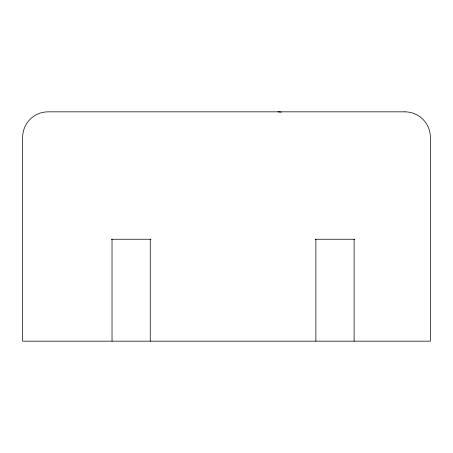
<?xml version="1.0" encoding="UTF-8"?>
<svg xmlns="http://www.w3.org/2000/svg" width="453" height="453" viewBox="0 0 453 453"><rect width="100%" height="100%" fill="white"/><g stroke="black" fill="none" stroke-linecap="round" stroke-linejoin="round"><path stroke-width="0.68" d="M111.325 239.241L150.962 239.241M315.175 239.241L354.812 239.241M278.017 111.834L281.262 112.14M354.104 239.241L354.104 341.166M315.883 239.241L315.883 341.166M150.254 239.241L150.254 341.166M112.033 239.241L112.033 341.166M404.869 111.834L48.131 111.834A25.481 25.481 0 0 0 22.65 137.316L22.65 341.166L430.35 341.166L430.35 137.316A25.481 25.481 0 0 0 404.869 111.834"/></g></svg>
